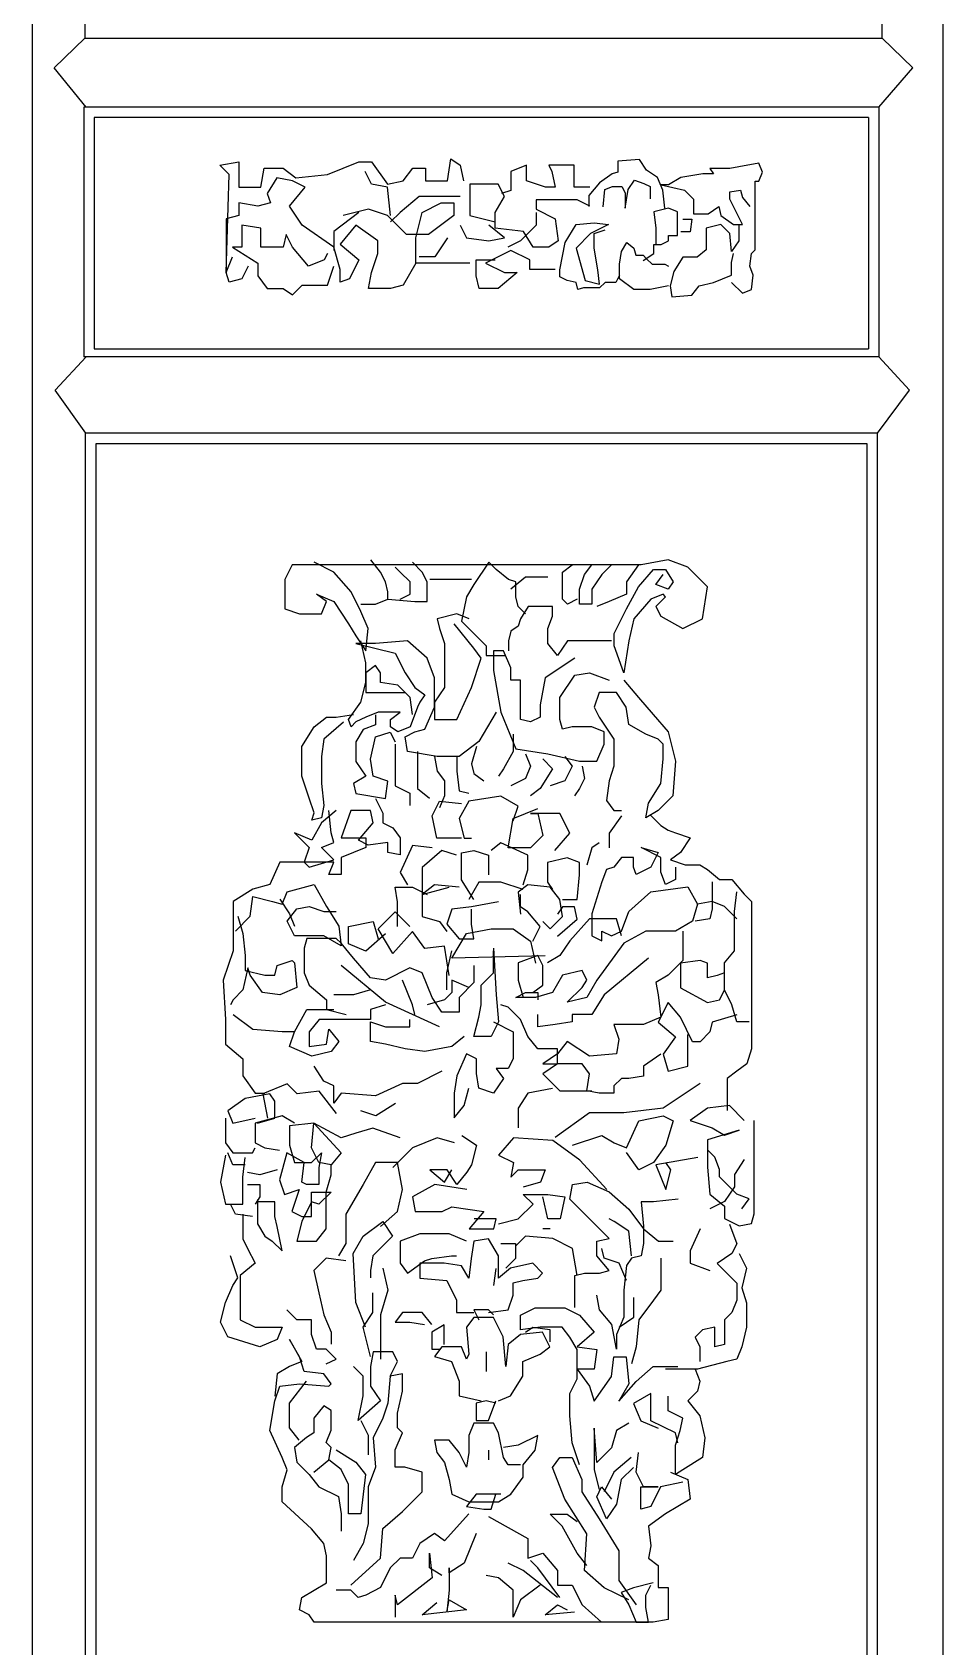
# Model space of a CAD drawing. Extents: x 1684 to 4686, y 4591 to 8092.
# Drawn here: x 2752 to 3185, y 4993 to 5761 of the extents above; entities that cross this region are included whole.
import ezdxf

# ---------------------------------------------------------------- set-up
doc = ezdxf.new("R2010")
doc.units = 0
doc.header["$MEASUREMENT"] = 0
doc.layers.add('3', color=3, linetype='CONTINUOUS')
doc.layers.add('7', color=7, linetype='CONTINUOUS')

msp = doc.modelspace()

# ---------------------------------------------------------------- linework, layer by layer
at = {"layer": '3'}
for p, q in [((2776.59, 6769.14), (2776.59, 5758.27)), ((3156.04, 5758.27), (3156.04, 6766.23)), ((2761.95, 5744.26), (2776.59, 5758.27)), ((2776.59, 5758.27), (3156.04, 5758.27)), ((3170.68, 5744.26), (3156.04, 5758.27)), ((2777.18, 5725.44), (2761.95, 5744.26)), ((3154.46, 5725.44), (3170.68, 5744.26)), ((3154.46, 5725.44), (2776.14, 5725.44)), ((2776.14, 5725.44), (2776.14, 5606.67)), ((3154.46, 5725.44), (3154.46, 5606.67)), ((2762.54, 5590.82), (2777.18, 5606.67)), ((3154.46, 5606.67), (2776.14, 5606.67)), ((3169.1, 5590.82), (3154.46, 5606.67)), ((2777.1, 5570.48), (2762.54, 5590.82)), ((3153.87, 5570.48), (3169.1, 5590.82)), ((2776.8, 5570.48), (2776.8, 4945.29)), ((3153.87, 5570.48), (2776.8, 5570.48)), ((3153.87, 4945.29), (3153.87, 5570.48))]:
    msp.add_line(p, q, dxfattribs=at)
for points in [[(2934.2, 5651.33), (2928.18, 5640.8), (2922.15, 5639.29), (2911.61, 5639.29), (2913.12, 5646.81), (2916.13, 5655.84), (2916.13, 5661.86), (2905.59, 5669.38), (2898.06, 5660.35), (2907.09, 5652.83), (2902.58, 5643.81), (2898.06, 5642.3), (2898.06, 5648.32), (2895.05, 5658.85), (2879.99, 5669.38), (2873.96, 5678.4), (2881.49, 5687.43), (2875.47, 5690.44), (2867.94, 5691.94), (2863.42, 5684.42), (2864.93, 5679.91), (2858.91, 5678.4), (2849.87, 5679.91), (2849.87, 5673.89), (2843.85, 5672.39), (2843.85, 5658.85), (2843.85, 5646.81), (2845.35, 5693.45), (2840.84, 5697.96), (2849.87, 5699.46), (2849.87, 5687.43), (2860.41, 5687.43), (2861.92, 5696.45), (2870.95, 5696.45), (2876.98, 5691.94), (2892.03, 5693.45), (2907.09, 5699.46), (2913.12, 5699.46), (2920.65, 5688.93), (2928.18, 5690.44), (2932.69, 5696.45), (2938.72, 5696.45), (2938.72, 5690.44), (2949.26, 5690.44), (2950.76, 5700.97), (2955.28, 5697.96), (2956.79, 5690.44)], [(3052.61, 5677.4), (3051.75, 5686), (3049.17, 5692.01), (3044, 5695.45), (3040.56, 5700.61), (3030.24, 5699.75), (3030.24, 5694.59), (3027.65, 5693.73), (3021.63, 5689.44), (3016.47, 5683.42), (3016.47, 5678.26)], [(3084.45, 5642.16), (3089.61, 5637), (3093.91, 5638.72), (3094.77, 5645.6), (3093.05, 5649.9), (3093.91, 5655.91), (3095.63, 5657.63), (3095.63, 5690.29), (3097.35, 5690.29), (3099.08, 5694.59), (3097.35, 5698.89), (3087.89, 5697.17), (3083.59, 5696.31), (3074.12, 5696.31), (3075.84, 5693.73), (3070.68, 5693.73), (3060.35, 5692.01), (3054.33, 5688.58), (3050.89, 5688.58), (3062.07, 5686), (3066.38, 5681.7), (3066.38, 5674.82), (3073.26, 5674.82), (3078.42, 5678.26), (3079.28, 5673.96), (3085.31, 5669.67), (3089.61, 5669.67), (3087.03, 5674.82), (3083.59, 5681.7), (3083.59, 5685.14), (3088.75, 5686), (3089.61, 5682.56), (3093.05, 5678.26)], [(2922.15, 5673.89), (2920.65, 5687.43), (2913.12, 5688.93), (2910.1, 5694.95)], [(3017.02, 5687.43), (3009.49, 5687.43), (3009.49, 5697.96), (2997.44, 5697.96), (2998.95, 5694.95), (3000.46, 5687.43), (2995.94, 5687.43), (2986.9, 5690.44), (2986.9, 5697.96), (2979.37, 5694.95), (2979.37, 5690.44), (2979.37, 5685.92), (2974.86, 5684.42)], [(3023.34, 5678.12), (3024.08, 5686.29), (3027.8, 5687.78), (3032.26, 5687.78), (3033.74, 5684.81), (3033.74, 5677.38), (3035.23, 5686.29), (3038.2, 5690.75), (3042.67, 5689.26), (3045.64, 5687.78), (3045.64, 5681.84)], [(2955.28, 5682.92), (2935.7, 5682.92), (2926.67, 5675.39), (2922.15, 5670.88)], [(3017.02, 5678.4), (3011, 5681.41), (2997.44, 5681.41), (2991.42, 5681.41), (2991.42, 5676.9), (3000.46, 5672.39), (3001.96, 5661.86), (2997.44, 5658.85), (2989.92, 5658.85), (2985.4, 5666.37), (2971.84, 5667.87), (2971.84, 5675.39), (2976.36, 5682.92), (2973.35, 5688.93), (2959.8, 5688.93), (2959.8, 5673.89), (2971.84, 5670.88)], [(2907.09, 5675.39), (2895.05, 5666.37), (2895.05, 5657.34)], [(2934.2, 5651.33), (2934.2, 5663.36), (2937.21, 5675.39), (2946.25, 5679.91), (2952.27, 5679.91), (2952.27, 5673.89), (2940.22, 5664.87), (2929.68, 5664.87), (2920.65, 5673.89), (2911.61, 5676.9), (2899.56, 5673.89)], [(2991.42, 5675.39), (2991.42, 5669.38), (2983.89, 5661.86), (2977.87, 5658.85)], [(3042.28, 5652.48), (3047.45, 5655.91), (3047.45, 5660.21), (3050.89, 5660.21), (3054.33, 5661.93), (3054.33, 5664.51), (3058.63, 5664.51), (3058.63, 5669.67), (3058.63, 5675.68), (3054.33, 5677.4), (3047.45, 5675.68), (3048.31, 5667.95), (3048.31, 5660.21)], [(2892.03, 5655.84), (2890.53, 5652.83), (2883, 5649.82), (2875.47, 5658.85), (2872.46, 5664.87), (2870.95, 5658.85), (2860.41, 5658.85), (2860.41, 5667.87), (2851.38, 5669.38), (2851.38, 5658.85), (2846.86, 5658.85), (2858.91, 5651.33), (2858.91, 5645.31), (2863.42, 5639.29), (2870.95, 5639.29), (2875.47, 5636.29), (2879.99, 5640.8), (2892.03, 5640.8), (2895.05, 5649.82)], [(2955.28, 5669.38), (2958.29, 5663.36), (2968.83, 5661.86), (2976.36, 5663.36), (2968.83, 5669.38)], [(3031.1, 5645.6), (3029.38, 5642.16), (3024.21, 5642.16), (3021.63, 5639.58), (3013.89, 5639.58), (3011.31, 5638.72), (3010.45, 5642.16), (3006.14, 5643.02), (3002.7, 5644.74), (3002.7, 5648.18), (3005.28, 5661.07), (3010.45, 5669.67), (3019.05, 5670.53), (3025.93, 5669.67), (3017.33, 5665.37), (3010.45, 5658.49), (3014.75, 5643.02), (3021.63, 5641.3), (3020.77, 5648.18), (3019.05, 5658.49), (3019.05, 5665.37), (3024.21, 5667.09)], [(3087.89, 5669.67), (3087.89, 5661.93), (3084.45, 5656.77), (3083.59, 5665.37), (3079.28, 5669.67), (3072.4, 5667.95), (3072.4, 5661.07), (3072.4, 5657.63), (3068.1, 5654.19), (3064.66, 5654.19), (3061.21, 5654.19), (3056.91, 5647.32), (3055.19, 5640.44), (3056.05, 5635.28), (3065.52, 5636.14), (3068.96, 5640.44), (3075.84, 5642.16), (3084.45, 5645.6), (3084.45, 5651.62), (3085.31, 5655.91)], [(3061.21, 5672.24), (3065.52, 5672.24), (3064.66, 5666.23), (3060.35, 5666.23)], [(2949.26, 5663.36), (2943.23, 5654.34), (2935.7, 5654.34)], [(3054.33, 5640.44), (3045.73, 5638.72), (3037.98, 5638.72), (3031.1, 5643.88), (3031.1, 5650.76), (3031.96, 5656.77), (3034.54, 5661.07), (3037.98, 5658.49), (3038.84, 5655.05), (3042.28, 5655.05), (3044, 5653.33), (3046.59, 5650.76), (3052.61, 5650.76), (3054.33, 5649.9)], [(2854.39, 5649.82), (2851.38, 5643.81), (2845.35, 5642.3), (2843.85, 5646.81), (2846.86, 5654.34)], [(3000.46, 5648.32), (2988.41, 5648.32), (2988.41, 5652.83), (2979.37, 5657.34), (2967.33, 5651.33), (2976.36, 5646.81), (2982.39, 5646.81), (2973.35, 5639.29), (2964.32, 5639.29), (2962.81, 5645.31), (2962.81, 5652.83), (2971.84, 5652.83)], [(2959.8, 5651.33), (2934.2, 5651.33)], [(3053.05, 5492.64), (3048.37, 5487.97), (3050.71, 5483.3), (3061.24, 5477.45), (3070.6, 5482.13), (3072.94, 5497.32), (3063.58, 5506.67), (3054.22, 5510.17), (3041.36, 5507.84), (2890.45, 5507.84), (2875.24, 5507.84), (2871.73, 5500.82), (2871.73, 5486.8), (2878.75, 5484.47), (2885.77, 5484.47), (2889.28, 5484.47), (2891.62, 5490.31), (2886.94, 5493.81), (2895.13, 5490.31), (2902.15, 5479.79), (2905.66, 5473.95), (2910.34, 5466.94), (2911.51, 5477.45), (2908, 5485.63), (2903.32, 5494.98), (2895.13, 5504.33), (2885.77, 5509)], [(2908, 5489.14), (2915.02, 5489.14), (2920.87, 5491.48), (2920.87, 5494.98), (2919.7, 5499.66), (2917.36, 5504.33), (2912.68, 5510.17)], [(2920.87, 5491.48), (2933.73, 5490.31), (2939.58, 5490.31), (2939.58, 5493.81), (2939.58, 5499.66), (2937.24, 5504.33), (2932.56, 5509)], [(2926.71, 5491.48), (2931.39, 5493.81), (2931.39, 5499.66), (2926.71, 5504.33), (2924.38, 5506.67)], [(2986.37, 5484.47), (2982.87, 5487.97), (2981.7, 5492.64), (2981.7, 5499.66), (2978.19, 5500.82), (2972.34, 5505.5), (2968.83, 5509), (2961.81, 5498.49), (2958.3, 5492.64), (2955.96, 5480.96), (2967.66, 5469.27), (2967.66, 5464.6), (2971.17, 5464.6), (2977.02, 5464.6)], [(3010.94, 5491.48), (3006.26, 5489.14), (3003.92, 5491.48), (3003.92, 5498.49), (3003.92, 5504.33), (3008.6, 5507.84)], [(3027.32, 5507.84), (3022.64, 5503.16), (3017.96, 5496.15), (3017.96, 5492.64), (3017.96, 5489.14), (3013.28, 5489.14), (3012.11, 5489.14), (3012.11, 5496.15), (3014.45, 5503.16), (3017.96, 5507.84)], [(3040.19, 5507.84), (3034.34, 5499.66), (3034.34, 5497.32), (3034.34, 5493.81), (3026.15, 5490.31), (3020.3, 5487.97)], [(2960.64, 5500.82), (2951.28, 5500.82), (2940.75, 5500.82)], [(2996.9, 5501.99), (2986.37, 5501.99), (2979.36, 5496.15)], [(3053.05, 5492.64), (3051.88, 5493.81), (3046.03, 5491.48), (3037.85, 5482.13), (3035.51, 5471.61), (3033.17, 5456.42), (3028.49, 5469.27), (3028.49, 5475.12), (3034.34, 5486.8), (3040.19, 5497.32), (3047.2, 5505.5), (3053.05, 5505.5), (3056.56, 5499.66), (3054.22, 5496.15), (3048.37, 5498.49), (3051.88, 5503.16)], [(2959.47, 5482.13), (2953.62, 5484.47), (2944.26, 5482.13), (2945.43, 5477.45), (2947.77, 5470.44), (2947.77, 5461.1), (2947.77, 5449.41), (2943.09, 5442.4), (2943.09, 5434.22), (2953.62, 5434.22), (2960.64, 5449.41), (2965.32, 5463.43), (2961.81, 5468.11), (2952.45, 5479.79)], [(3027.32, 5471.61), (3016.79, 5471.61), (3006.26, 5471.61), (3001.58, 5464.6), (2996.9, 5470.44), (2996.9, 5477.45), (2999.24, 5483.3), (2999.24, 5487.97), (2995.73, 5487.97), (2987.54, 5487.97), (2984.04, 5482.13), (2982.87, 5478.62), (2979.36, 5476.29), (2978.19, 5471.61), (2978.19, 5466.94)], [(2972.34, 5437.72), (2964.15, 5423.7), (2954.79, 5416.69), (2944.26, 5416.69), (2930.22, 5419.03), (2929.05, 5426.04), (2933.73, 5428.38), (2938.41, 5429.55), (2943.09, 5440.06), (2943.09, 5454.08), (2939.58, 5463.43), (2930.22, 5471.61), (2915.02, 5470.44), (2905.66, 5470.44), (2924.38, 5465.77), (2929.05, 5456.42), (2933.73, 5449.41), (2938.41, 5445.9), (2936.07, 5442.4), (2934.9, 5440.06), (2931.39, 5430.71), (2925.55, 5428.38), (2922.04, 5430.71), (2922.04, 5434.22), (2926.71, 5437.72), (2916.19, 5437.72), (2910.34, 5435.39), (2905.66, 5433.05), (2903.32, 5430.71), (2902.15, 5434.22), (2908, 5442.4), (2910.34, 5451.75), (2910.34, 5461.1), (2908, 5471.61)], [(3009.77, 5463.43), (2995.73, 5454.08), (2993.39, 5441.23), (2993.39, 5435.39), (2988.71, 5433.05), (2984.04, 5434.22), (2984.04, 5440.06), (2984.04, 5447.07), (2984.04, 5452.92), (2979.36, 5452.92), (2979.36, 5458.76), (2975.85, 5466.94), (2971.17, 5466.94), (2971.17, 5457.59), (2974.68, 5437.72), (2981.7, 5420.2), (2996.9, 5417.86), (3012.11, 5414.35), (3020.3, 5414.35), (3023.81, 5422.53), (3023.81, 5428.38), (3017.96, 5430.71), (3008.6, 5430.71), (3003.92, 5429.55), (3002.75, 5434.22), (3002.75, 5444.74), (3009.77, 5455.25), (3016.79, 5456.42), (3026.15, 5452.92)], [(2932.56, 5436.56), (2931.39, 5444.74), (2925.55, 5450.58), (2917.36, 5451.75), (2917.36, 5456.42), (2915.02, 5459.93), (2910.34, 5456.42), (2910.34, 5447.07), (2915.02, 5447.07), (2923.21, 5447.07), (2929.05, 5447.07)], [(3033.14, 5452.89), (3040.16, 5444.71), (3047.18, 5436.53), (3054.2, 5428.35), (3057.71, 5414.33), (3056.54, 5397.97), (3049.52, 5390.96), (3043.67, 5387.46), (3044.84, 5394.47), (3050.69, 5403.81), (3051.86, 5415.5), (3051.86, 5422.51), (3049.52, 5424.85), (3043.67, 5427.18), (3035.48, 5431.86), (3034.31, 5440.04), (3029.63, 5447.05), (3021.44, 5447.05), (3019.1, 5440.04), (3021.44, 5435.36), (3028.46, 5424.85), (3028.46, 5420.17), (3028.46, 5411.99), (3026.12, 5404.98), (3024.95, 5395.64), (3028.46, 5390.96), (3031.97, 5390.96)], [(2899.78, 5433.03), (2890.42, 5424.85), (2889.26, 5416.67), (2889.26, 5403.81), (2890.42, 5393.3), (2889.26, 5387.46), (2884.58, 5386.29), (2885.75, 5389.79), (2883.41, 5396.8), (2879.9, 5407.32), (2879.9, 5421.34), (2885.75, 5430.69), (2891.59, 5435.36), (2896.27, 5435.36), (2904.46, 5436.53)], [(2914.99, 5436.43), (2914.99, 5431.76), (2909.14, 5429.42), (2905.63, 5423.58), (2905.63, 5414.23), (2910.31, 5407.22), (2904.46, 5403.71), (2905.63, 5399.04), (2919.67, 5396.7), (2920.84, 5404.88), (2913.82, 5407.22), (2912.65, 5415.4), (2914.99, 5425.91), (2922.01, 5428.25), (2924.35, 5423.58)], [(2924.35, 5422.51), (2924.35, 5410.83), (2924.35, 5402.65), (2931.37, 5399.14), (2931.37, 5393.3)], [(2980.5, 5427.18), (2980.5, 5419.01), (2975.82, 5410.83), (2973.48, 5407.32)], [(2934.88, 5419.01), (2934.88, 5411.99), (2934.88, 5401.48), (2940.73, 5396.8)], [(2943.07, 5416.67), (2944.24, 5409.66), (2947.75, 5404.98), (2947.75, 5397.97), (2945.41, 5392.13)], [(2953.59, 5416.67), (2953.59, 5409.66), (2954.76, 5400.31), (2959.44, 5399.14)], [(2962.95, 5421.34), (2960.61, 5413.16), (2961.78, 5408.49), (2966.46, 5404.98)], [(2986.35, 5417.84), (2988.69, 5411.99), (2986.35, 5406.15), (2979.33, 5402.65)], [(2994.54, 5415.5), (2999.22, 5410.83), (2993.37, 5401.48), (2988.69, 5397.97)], [(3005.07, 5416.67), (3008.57, 5411.99), (3005.07, 5404.98), (2998.05, 5402.65)], [(3013.25, 5411.99), (3014.42, 5406.15), (3012.08, 5401.48), (3009.74, 5397.97)], [(2914.99, 5396.7), (2918.5, 5389.69), (2918.5, 5385.02), (2923.18, 5382.68), (2926.69, 5378.01), (2926.69, 5369.83), (2920.84, 5370.99), (2920.84, 5375.67), (2911.48, 5374.5), (2906.8, 5376.84), (2913.82, 5385.02), (2912.65, 5390.86), (2903.29, 5390.86), (2898.61, 5378.01), (2910.31, 5378.01), (2910.31, 5373.33), (2898.61, 5368.66), (2898.61, 5360.48), (2892.76, 5360.48), (2895.1, 5366.32), (2885.75, 5366.32), (2869.37, 5366.32), (2864.69, 5355.8), (2856.5, 5353.47), (2847.14, 5347.62), (2847.14, 5338.28), (2847.14, 5324.25), (2842.46, 5310.23), (2843.63, 5291.54), (2843.63, 5279.85), (2851.82, 5272.84), (2851.82, 5264.66), (2857.67, 5256.48), (2862.35, 5256.48)], [(2955.92, 5377.84), (2944.22, 5377.84), (2941.88, 5388.35), (2945.39, 5395.36), (2955.92, 5394.19)], [(2980.49, 5386.02), (2982.82, 5393.03), (2974.64, 5397.7), (2959.43, 5395.36), (2954.75, 5387.18), (2957.09, 5377.84), (2960.6, 5377.84)], [(3000.37, 5371.99), (3007.39, 5380.17), (3002.71, 5389.52), (2988.67, 5389.52), (2992.18, 5389.52), (2994.52, 5379), (2988.67, 5373.16), (2978.15, 5373.16), (2980.49, 5387.18), (2992.18, 5391.86)], [(2896.27, 5390.86), (2889.26, 5385.02), (2884.58, 5376.84), (2876.39, 5380.34), (2883.41, 5373.33), (2881.07, 5366.32), (2883.41, 5363.98), (2895.1, 5367.49), (2889.26, 5373.33), (2895.1, 5375.67), (2893.93, 5380.34), (2892.76, 5390.86)], [(3031.96, 5388.35), (3026.11, 5380.17), (3026.11, 5373.16)], [(3046.01, 5388.52), (3050.69, 5383.85), (3054.2, 5381.51), (3057.71, 5380.34), (3064.73, 5378.01), (3060.05, 5370.99), (3055.37, 5367.49), (3062.39, 5365.15), (3069.4, 5365.15), (3072.91, 5362.81), (3078.76, 5358.14), (3084.61, 5358.14), (3090.46, 5351.13), (3093.97, 5347.62), (3093.97, 5277.51), (3091.63, 5270.5), (3086.95, 5267), (3082.27, 5263.49), (3082.27, 5251.81), (3082.27, 5248.3)], [(2941.88, 5373.16), (2932.52, 5374.33), (2926.67, 5361.48), (2930.18, 5355.63)], [(2953.58, 5369.66), (2946.56, 5371.99), (2937.2, 5363.81), (2937.2, 5350.96), (2950.07, 5354.47)], [(2961.77, 5348.62), (2955.92, 5357.97), (2955.92, 5370.82), (2961.77, 5371.99), (2968.79, 5369.66), (2968.79, 5360.31)], [(2985.16, 5355.63), (2987.5, 5362.65), (2987.5, 5369.66), (2974.64, 5375.5), (2969.96, 5371.99)], [(3057.71, 5363.98), (3057.71, 5358.14), (3053.03, 5355.8), (3050.69, 5361.65), (3050.69, 5368.66), (3041.33, 5373.33), (3049.52, 5370.99), (3046.01, 5363.98), (3038.99, 5360.48), (3037.82, 5363.98), (3037.82, 5368.66), (3031.97, 5368.66), (3028.46, 5363.98), (3024.95, 5362.81), (3022.61, 5356.97), (3017.93, 5341.78), (3017.93, 5331.26), (3022.61, 5328.93), (3022.61, 5333.6), (3027.29, 5331.26), (3031.97, 5333.6), (3035.48, 5342.95), (3046.01, 5352.3), (3063.56, 5354.63), (3068.23, 5346.46), (3065.9, 5338.28), (3057.71, 5333.6), (3043.67, 5333.6), (3033.14, 5327.76), (3020.27, 5310.23), (3015.59, 5302.05), (3006.24, 5299.71), (3013.25, 5306.73), (3015.59, 5310.23), (3013.25, 5314.91), (3003.9, 5312.57), (2999.22, 5304.39), (2991.03, 5302.05), (2981.67, 5302.05), (2986.35, 5304.39), (2992.2, 5304.39), (2992.2, 5300.88)], [(3003.88, 5348.62), (3010.9, 5348.62), (3012.07, 5360.31), (3012.07, 5366.15), (3006.22, 5368.49), (2996.86, 5366.15), (2996.86, 5356.8), (2999.2, 5353.3)], [(3021.43, 5375.5), (3017.92, 5373.16), (3015.58, 5364.98)], [(2848.31, 5333.6), (2855.33, 5340.61), (2856.5, 5349.96), (2865.86, 5347.62), (2870.54, 5346.46), (2872.88, 5352.3), (2885.75, 5355.8), (2891.59, 5345.29), (2897.44, 5335.94), (2898.61, 5326.59), (2890.42, 5331.26), (2876.39, 5331.26), (2872.88, 5338.28), (2877.56, 5344.12), (2883.41, 5345.29), (2890.42, 5342.95), (2896.27, 5342.95)], [(2925.5, 5335.77), (2925.5, 5347.45), (2924.33, 5354.47), (2932.52, 5354.47), (2939.54, 5350.96)], [(2954.75, 5354.47), (2943.05, 5355.63), (2937.2, 5350.96), (2937.2, 5340.44), (2945.39, 5338.11), (2948.9, 5333.43)], [(2985.16, 5353.3), (2974.64, 5356.8), (2964.11, 5356.8), (2959.43, 5348.62)], [(2994.52, 5338.11), (2998.03, 5334.6), (3003.88, 5340.44), (3002.71, 5348.62), (2998.03, 5354.47), (2987.5, 5355.63), (2982.82, 5352.13), (2983.99, 5341.61)], [(3075.25, 5356.97), (3075.25, 5344.12), (3074.08, 5339.44), (3067.07, 5338.28)], [(2869.37, 5348.79), (2874.05, 5341.78), (2876.39, 5335.94)], [(2973.47, 5347.45), (2960.6, 5345.12), (2951.24, 5343.95), (2948.9, 5336.94), (2954.75, 5329.93), (2961.77, 5329.93), (2960.6, 5336.94), (2960.6, 5343.95)], [(2989.84, 5328.76), (2993.35, 5335.77), (2987.5, 5342.78), (2983.99, 5345.12), (2983.99, 5350.96)], [(3001.54, 5331.1), (3010.9, 5339.27), (3009.73, 5345.12), (3003.88, 5345.12), (3001.54, 5341.61)], [(3086.95, 5339.44), (3081.1, 5345.29), (3075.25, 5347.62), (3068.23, 5346.46)], [(3092.8, 5290.37), (3086.95, 5290.37), (3084.61, 5298.55), (3081.1, 5305.56), (3081.1, 5318.41), (3085.78, 5324.25), (3085.78, 5337.11), (3085.78, 5342.95), (3086.95, 5352.3)], [(2849.48, 5340.61), (2851.82, 5332.43), (2852.99, 5321.92), (2852.99, 5314.91), (2862.35, 5312.57), (2867.03, 5312.57), (2868.2, 5317.24), (2875.22, 5319.58), (2876.39, 5318.41), (2877.56, 5306.73), (2869.37, 5303.22), (2861.18, 5304.39), (2855.33, 5312.57), (2854.16, 5316.07), (2851.82, 5305.56), (2847.14, 5300.88), (2845.97, 5298.55)], [(2919.66, 5332.26), (2910.3, 5324.08), (2902.11, 5327.59), (2902.11, 5335.77), (2913.81, 5338.11), (2916.15, 5329.93)], [(2950.07, 5312.4), (2947.73, 5326.42), (2938.37, 5325.25), (2932.52, 5333.43), (2923.16, 5322.92), (2916.15, 5334.6), (2924.33, 5342.78), (2931.35, 5335.77)], [(3031.97, 5331.26), (3029.63, 5339.44), (3016.76, 5339.44), (3007.41, 5328.93), (3002.73, 5321.92), (2996.88, 5318.41)], [(2961.78, 5317.24), (2961.78, 5309.06), (2954.76, 5302.05), (2954.76, 5295.04), (2946.58, 5295.04), (2941.9, 5302.05), (2937.22, 5313.74), (2931.37, 5316.07), (2919.67, 5310.23), (2912.65, 5311.4), (2904.46, 5320.75), (2898.61, 5327.76), (2896.27, 5330.1), (2882.24, 5330.1), (2881.07, 5325.42), (2881.07, 5313.74), (2883.41, 5307.89), (2891.59, 5300.88), (2891.59, 5296.21), (2900.95, 5293.87)], [(2995.71, 5321.84), (2951.26, 5320.68), (2958.28, 5332.36), (2969.97, 5334.7), (2980.5, 5334.7), (2988.69, 5328.85), (2991.03, 5318.34)], [(3061.22, 5333.6), (3061.22, 5319.58), (3054.2, 5312.57), (3048.35, 5309.06), (3049.52, 5303.22), (3050.69, 5292.7), (3042.5, 5289.2), (3033.14, 5289.2), (3028.46, 5289.2), (3030.8, 5282.19), (3029.63, 5275.18), (3016.76, 5274.01), (3006.24, 5281.02), (3001.56, 5275.18), (2994.54, 5270.5), (3001.56, 5270.5), (3001.56, 5277.51), (2992.2, 5277.51), (2987.52, 5283.36), (2984.01, 5291.54), (2978.16, 5297.38), (2974.65, 5298.55)], [(2948.92, 5305.56), (2948.92, 5313.74), (2951.25, 5324.25)], [(2971.14, 5325.42), (2972.31, 5303.22), (2973.48, 5290.37), (2969.97, 5283.36), (2961.78, 5283.36), (2964.12, 5292.7), (2965.29, 5298.55), (2965.29, 5307.89), (2971.14, 5313.74), (2971.14, 5324.25)], [(2989.86, 5304.39), (2994.54, 5307.89), (2994.54, 5317.24), (2992.2, 5321.92), (2982.84, 5318.41), (2982.84, 5310.23), (2985.18, 5302.05)], [(2945.41, 5288.03), (2919.67, 5299.71), (2898.61, 5317.24)], [(3044.84, 5320.75), (3023.78, 5303.22), (3017.93, 5293.87), (3008.57, 5293.87), (3008.57, 5290.37), (3000.39, 5289.2), (2992.2, 5288.03), (2992.2, 5293.87)], [(3081.1, 5313.66), (3077.59, 5312.5), (3072.92, 5311.33), (3072.92, 5318.34), (3069.41, 5319.51), (3060.05, 5318.34), (3060.05, 5306.65), (3072.92, 5299.64), (3078.76, 5300.81), (3081.1, 5305.48)], [(2933.71, 5293.87), (2932.54, 5298.55), (2927.86, 5310.23)], [(2959.44, 5306.73), (2951.25, 5310.23), (2951.25, 5304.39), (2947.75, 5300.88), (2939.56, 5298.55)], [(2912.65, 5305.56), (2904.46, 5303.22), (2895.1, 5303.22)], [(3086.95, 5293.8), (3075.26, 5290.29), (3074.09, 5285.62), (3069.41, 5280.95), (3065.9, 5280.95), (3060.05, 5292.63), (3054.2, 5299.64), (3049.52, 5290.29), (3057.71, 5283.28), (3051.86, 5275.1), (3054.2, 5266.92), (3063.56, 5269.26), (3063.56, 5277.44), (3063.56, 5284.45)], [(2876.39, 5285.62), (2870.54, 5285.62), (2856.5, 5286.79), (2847.14, 5293.8)], [(2919.67, 5298.55), (2912.65, 5296.21), (2912.65, 5291.54), (2903.29, 5291.54), (2888.09, 5291.54), (2883.41, 5285.69), (2883.41, 5278.68), (2891.59, 5279.85), (2892.76, 5286.86), (2897.44, 5281.02), (2893.93, 5276.34), (2884.58, 5274.01), (2874.05, 5278.68), (2876.39, 5285.69), (2882.24, 5296.21), (2890.42, 5296.21), (2895.1, 5296.21)], [(2957.1, 5283.36), (2951.25, 5278.68), (2938.39, 5276.34), (2929.03, 5277.51), (2919.67, 5279.85), (2912.65, 5281.02), (2912.65, 5290.37), (2919.67, 5288.03), (2931.37, 5288.03), (2931.37, 5291.54)], [(2971.14, 5290.37), (2980.5, 5285.69), (2980.5, 5279.85), (2980.5, 5272.84), (2978.16, 5268.17), (2972.31, 5268.17), (2975.82, 5263.49), (2973.48, 5259.99), (2971.14, 5256.48), (2964.12, 5258.82), (2962.95, 5265.83), (2962.95, 5272.84), (2958.27, 5275.18), (2953.59, 5264.66), (2952.42, 5256.48), (2952.42, 5249.47), (2952.42, 5244.79), (2957.1, 5250.64), (2959.44, 5258.82)], [(2946.58, 5266.92), (2934.88, 5261.08), (2927.86, 5261.08), (2914.99, 5255.24), (2898.62, 5256.41), (2895.11, 5251.73), (2895.11, 5259.91), (2890.43, 5262.25), (2885.75, 5269.26)], [(3050.69, 5275.1), (3042.5, 5269.26), (3042.5, 5264.59), (3035.48, 5263.42), (3031.97, 5263.42), (3028.46, 5259.91), (3028.46, 5256.41), (3021.44, 5256.41), (3015.6, 5257.58), (3016.77, 5265.75), (3013.26, 5270.43), (3001.56, 5270.43), (2994.54, 5265.75), (3002.73, 5257.58), (3017.93, 5257.58)], [(2896.35, 5246.89), (2888.16, 5257.41), (2877.63, 5256.24), (2872.95, 5260.91), (2861.25, 5256.24), (2863.59, 5244.55)], [(3069.41, 5261.08), (3051.86, 5249.4), (3033.14, 5247.06), (3016.77, 5247.06), (3000.39, 5235.37)], [(2858.77, 5242.19), (2866.96, 5244.52), (2866.96, 5252.7), (2864.62, 5256.21), (2852.92, 5253.87), (2844.73, 5248.03), (2847.07, 5242.19), (2857.6, 5244.52)], [(2999.22, 5258.74), (2987.52, 5256.41), (2982.84, 5249.4), (2982.84, 5240.05)], [(2876.32, 5242.19), (2870.47, 5245.69), (2857.6, 5242.19), (2857.6, 5232.84), (2862.28, 5230.5), (2869.3, 5229.33)], [(2924.42, 5251.56), (2915.06, 5245.72), (2908.05, 5248.06)], [(3008.65, 5231.7), (3022.69, 5236.37), (3028.54, 5232.87), (3034.38, 5230.53), (3040.23, 5243.38), (3051.93, 5245.72), (3056.61, 5243.38), (3053.1, 5231.7), (3047.25, 5223.52), (3040.23, 5220.01), (3034.38, 5228.19)], [(3090.46, 5243.55), (3083.44, 5250.56), (3072.92, 5249.4), (3064.73, 5243.55), (3075.26, 5240.05), (3081.1, 5236.54), (3088.12, 5238.88), (3072.92, 5234.21), (3072.92, 5221.35), (3074.09, 5208.5), (3081.1, 5202.66), (3081.1, 5196.81), (3088.12, 5193.31), (3093.97, 5194.48), (3095.14, 5199.15), (3095.14, 5243.55)], [(2843.56, 5244.52), (2843.56, 5232.84), (2847.07, 5228.16), (2856.43, 5228.16), (2857.6, 5230.5)], [(2926.62, 5235.17), (2913.75, 5239.85), (2905.56, 5237.51), (2898.54, 5235.17), (2885.68, 5242.19), (2898.54, 5228.16), (2893.86, 5222.32), (2888.02, 5223.49), (2884.51, 5230.5), (2885.68, 5242.19), (2873.98, 5241.02), (2873.98, 5231.67), (2876.32, 5223.49), (2884.51, 5223.49), (2889.19, 5228.16), (2888.02, 5221.15), (2888.02, 5212.97), (2882.17, 5212.97), (2879.83, 5214.14), (2881, 5223.49), (2872.81, 5228.16), (2869.3, 5215.31), (2871.64, 5208.3), (2878.66, 5210.64), (2875.15, 5200.12), (2879.83, 5197.78), (2884.51, 5197.78), (2884.51, 5204.79), (2884.51, 5209.47), (2886.85, 5209.47), (2893.86, 5209.47), (2888.02, 5203.63), (2884.51, 5204.79), (2879.83, 5195.45), (2877.49, 5186.1), (2886.85, 5186.1), (2891.52, 5191.94), (2891.52, 5200.12), (2891.52, 5204.79), (2891.52, 5209.47), (2893.86, 5217.65), (2893.86, 5222.32)], [(2952.5, 5232.87), (2944.31, 5235.2), (2932.61, 5230.53), (2923.25, 5221.18)], [(2956.01, 5236.37), (2963.03, 5231.7), (2960.69, 5222.35), (2958.35, 5218.85), (2953.67, 5213), (2948.99, 5220.01), (2940.8, 5220.01), (2947.82, 5214.17), (2951.33, 5220.01)], [(3025.03, 5210.67), (3012.16, 5224.69), (2999.29, 5234.04), (2980.57, 5235.2), (2973.55, 5227.02), (2980.57, 5223.52), (2979.4, 5216.51), (2982.91, 5220.01), (2995.78, 5220.01), (2993.44, 5214.17), (2985.25, 5211.83)], [(2843.56, 5227), (2841.22, 5214.14), (2843.56, 5203.63), (2851.75, 5203.63), (2851.75, 5209.47), (2851.75, 5216.48), (2852.92, 5225.83)], [(2852.92, 5222.32), (2847.07, 5222.32), (2844.73, 5228.16)], [(2917.26, 5193.11), (2925.45, 5200.12), (2927.79, 5210.64), (2925.45, 5223.49), (2914.92, 5223.49), (2909.07, 5212.97), (2900.88, 5198.95), (2900.88, 5184.93), (2897.37, 5179.09)], [(3068.31, 5225.86), (3048.42, 5222.35), (3053.1, 5210.67), (3055.44, 5220.01), (3053.1, 5223.52)], [(3089.29, 5201.49), (3092.8, 5206.16), (3086.95, 5208.5), (3078.76, 5216.68), (3078.76, 5220.18), (3076.43, 5226.03), (3072.92, 5229.53)], [(3090.46, 5224.86), (3085.78, 5217.85), (3085.78, 5212), (3081.1, 5204.99), (3074.09, 5201.49)], [(2868.13, 5219.98), (2859.94, 5217.65), (2854.09, 5218.82)], [(2854.09, 5212.97), (2859.94, 5212.97), (2859.94, 5207.13), (2857.6, 5203.63)], [(2958.35, 5210.67), (2943.14, 5213), (2932.61, 5207.16), (2933.78, 5200.15), (2946.65, 5200.15), (2951.33, 5202.49), (2966.54, 5200.15), (2959.52, 5191.97), (2971.21, 5191.97), (2972.38, 5196.64), (2961.86, 5196.64)], [(2973.55, 5194.31), (2982.91, 5196.64), (2989.93, 5203.65), (2985.25, 5208.33), (2996.95, 5208.33), (3005.14, 5207.16), (3002.8, 5196.64), (2996.95, 5196.64), (2994.61, 5207.16)], [(3009.82, 5154.58), (3009.82, 5169.77), (3014.5, 5170.94), (3021.52, 5170.94), (3026.2, 5172.1), (3020.35, 5179.12), (3020.35, 5186.13), (3026.2, 5187.3), (3016.84, 5196.64), (3007.48, 5205.99), (3008.65, 5213), (3015.67, 5214.17), (3026.2, 5209.5), (3035.55, 5201.32), (3042.57, 5191.97), (3049.59, 5186.13), (3056.61, 5186.13)], [(2851.75, 5198.95), (2851.75, 5187.27), (2854.09, 5182.59), (2857.6, 5175.58), (2850.58, 5169.74), (2850.58, 5163.9), (2850.58, 5154.55), (2850.58, 5148.71), (2857.6, 5145.2), (2862.28, 5145.2), (2870.47, 5145.2), (2868.13, 5139.36), (2859.94, 5135.85), (2844.73, 5140.53), (2841.22, 5147.54), (2843.56, 5156.88), (2847.07, 5165.06), (2849.41, 5168.57), (2845.9, 5179.09)], [(2856.43, 5197.78), (2848.24, 5198.95), (2845.9, 5203.63)], [(2858.77, 5205.96), (2858.77, 5194.28), (2862.28, 5188.43), (2865.79, 5186.1), (2870.47, 5181.42), (2868.13, 5193.11), (2866.96, 5197.78), (2866.96, 5204.79), (2858.77, 5204.79)], [(3058.95, 5205.99), (3047.25, 5204.82), (3041.4, 5204.82), (3042.57, 5193.14), (3042.57, 5184.96), (3041.4, 5179.12), (3036.72, 5177.95), (3034.38, 5174.44), (3033.21, 5162.76)], [(2910.24, 5145.2), (2905.56, 5156.88), (2904.39, 5180.25), (2909.07, 5188.43), (2918.43, 5195.45), (2923.11, 5188.43), (2913.75, 5179.09), (2912.58, 5172.08), (2912.58, 5168.57)], [(2998.12, 5191.97), (2994.61, 5191.97)], [(3036.72, 5179.12), (3035.55, 5190.8), (3028.54, 5195.47), (3026.2, 5196.64)], [(3069.48, 5191.97), (3064.8, 5181.45), (3064.8, 5175.61), (3074.16, 5172.1)], [(3083.42, 5194.21), (3086.93, 5184.86), (3084.59, 5180.19), (3077.58, 5175.51), (3086.93, 5166.17), (3086.93, 5157.99), (3084.59, 5152.14), (3081.08, 5148.64), (3081.08, 5140.46), (3081.08, 5136.95), (3076.41, 5135.78), (3076.41, 5145.13), (3070.56, 5143.96), (3067.05, 5140.46), (3069.39, 5135.78), (3069.39, 5131.11), (3069.39, 5128.77)], [(2958.22, 5186.07), (2950.03, 5189.58), (2935.99, 5189.58), (2926.64, 5186.07), (2926.64, 5175.55), (2930.14, 5170.88), (2938.33, 5176.72), (2941.84, 5177.89), (2951.2, 5179.06), (2953.54, 5179.06)], [(2968.75, 5152.18), (2978.11, 5153.35), (2980.45, 5160.36), (2980.45, 5166.21), (2985.13, 5167.38), (2992.14, 5168.54), (2994.48, 5170.88), (2989.8, 5175.55), (2979.28, 5173.22), (2973.43, 5168.54), (2973.43, 5179.06), (2968.75, 5187.24), (2961.73, 5186.07), (2960.56, 5177.89), (2959.39, 5168.54), (2955.88, 5174.39), (2947.69, 5175.55), (2935.99, 5175.55), (2935.99, 5168.54), (2948.86, 5167.38), (2953.54, 5158.03), (2953.54, 5152.18), (2961.73, 5152.18)], [(2974.6, 5184.9), (2981.62, 5184.9), (2981.62, 5177.89), (2976.94, 5173.22)], [(3010.99, 5169.77), (3008.65, 5182.62), (2999.29, 5187.3), (2986.42, 5188.46), (2981.74, 5183.79)], [(2900.88, 5176.75), (2891.52, 5177.92), (2885.68, 5172.08), (2888.02, 5161.56), (2890.35, 5151.04), (2893.86, 5142.86), (2893.86, 5137.02)], [(3034.38, 5167.43), (3030.87, 5175.61), (3023.86, 5177.95), (3022.69, 5182.62)], [(3050.76, 5177.95), (3050.76, 5162.76), (3047.25, 5158.08), (3040.23, 5148.73), (3039.06, 5135.88), (3036.72, 5127.7)], [(3088.1, 5180.19), (3091.61, 5173.18), (3089.27, 5163.83), (3091.61, 5156.82), (3091.61, 5145.13), (3089.27, 5135.78), (3086.93, 5129.94), (3082.25, 5128.77), (3068.22, 5125.27), (3053.01, 5125.27)], [(2918.43, 5173.24), (2920.77, 5162.73), (2917.26, 5151.04), (2917.26, 5139.36), (2917.26, 5130.01)], [(2972.29, 5173.14), (2971.12, 5164.96)], [(2912.58, 5131.18), (2909.07, 5145.2), (2913.75, 5152.21), (2913.75, 5161.56)], [(3033.21, 5162.76), (3033.21, 5149.9), (3029.7, 5141.72), (3029.7, 5134.71), (3027.37, 5146.4), (3021.52, 5153.41), (3020.35, 5160.42)], [(2891.52, 5127.67), (2896.2, 5130.01), (2891.52, 5134.68), (2886.85, 5134.68), (2884.51, 5141.69), (2884.51, 5148.71), (2877.49, 5148.71), (2872.81, 5153.38)], [(2971.09, 5151.02), (2968.75, 5153.35), (2961.73, 5153.35), (2964.07, 5148.68)], [(3012.06, 5079.66), (3008.55, 5090.18), (3007.38, 5103.03), (3007.38, 5113.55), (3010.89, 5120.56), (3010.89, 5134.58), (3007.38, 5140.43), (3003.87, 5145.1), (2993.34, 5145.1), (2983.98, 5143.93), (2983.98, 5150.94), (2991, 5154.45), (3005.04, 5154.45), (3012.06, 5150.94), (3019.08, 5142.76), (3010.89, 5135.75), (3020.25, 5134.58), (3019.08, 5125.24), (3010.89, 5125.24), (3016.74, 5117.06), (3019.08, 5110.04), (3027.27, 5121.73), (3028.44, 5131.08), (3034.29, 5131.08), (3035.46, 5118.22), (3030.78, 5110.04), (3038.97, 5119.39), (3047.15, 5126.4), (3058.85, 5126.4)], [(3030.87, 5145.23), (3037.89, 5149.9), (3037.89, 5159.25)], [(2941.83, 5146.37), (2937.15, 5152.21), (2927.79, 5152.21), (2924.28, 5147.54), (2931.3, 5147.54), (2938.32, 5146.37)], [(2947.69, 5136.99), (2947.69, 5146.34), (2941.84, 5142.84), (2941.84, 5134.66), (2945.35, 5134.66)], [(2973.43, 5110.12), (2979.28, 5112.45), (2985.13, 5121.8), (2985.13, 5128.81), (2993.31, 5132.32), (2997.99, 5135.83), (2994.48, 5142.84), (2983.96, 5141.67), (2978.11, 5136.99), (2976.94, 5126.48), (2975.77, 5140.5), (2971.09, 5149.85), (2961.73, 5149.85), (2958.22, 5145.17), (2959.39, 5132.32), (2958.22, 5129.98), (2955.88, 5135.83), (2946.52, 5135.83), (2943.01, 5131.15), (2951.2, 5128.81), (2954.71, 5119.47), (2954.71, 5112.45), (2965.24, 5110.12)], [(2986.29, 5142.84), (2989.8, 5145.17), (2997.99, 5144), (2997.99, 5138.16)], [(3055.35, 5076.19), (3063.54, 5072.68), (3064.71, 5063.34), (3053.01, 5056.33), (3044.82, 5050.48), (3045.99, 5041.13), (3044.82, 5035.29), (3049.5, 5031.79), (3049.5, 5029.45), (3049.5, 5021.27), (3054.18, 5021.27), (3054.18, 5013.09), (3054.18, 5006.08), (3047.16, 5004.91), (2885.73, 5004.91), (2883.39, 5008.42), (2878.71, 5010.75), (2879.88, 5016.6), (2885.73, 5020.1), (2891.58, 5023.61), (2891.58, 5032.96), (2891.58, 5036.46), (2890.41, 5042.3), (2884.56, 5049.31), (2870.52, 5062.17), (2870.52, 5069.18), (2872.86, 5077.36), (2870.52, 5083.2), (2864.67, 5096.05), (2867.01, 5110.08), (2869.35, 5117.09), (2878.71, 5118.26), (2892.75, 5117.09), (2893.92, 5118.26), (2890.41, 5122.93), (2881.05, 5124.1), (2878.71, 5131.11), (2874.03, 5139.29), (2879.88, 5128.77), (2874.03, 5126.44), (2868.18, 5122.93), (2867.01, 5112.41)], [(2921.96, 5121.8), (2925.47, 5128.81), (2923.13, 5133.49), (2913.77, 5133.49), (2912.6, 5126.48), (2912.6, 5117.13), (2917.28, 5110.12), (2906.75, 5100.77), (2909.09, 5112.45), (2909.09, 5121.8), (2904.41, 5126.48)], [(2967.61, 5133.42), (2967.61, 5124.07)], [(2903.24, 5022.48), (2917.28, 5035.33), (2918.45, 5049.36), (2927.8, 5057.53), (2937.16, 5066.88), (2937.16, 5076.23), (2928.97, 5078.57), (2924.3, 5078.57), (2924.3, 5086.75), (2927.8, 5094.93), (2925.47, 5097.26), (2925.47, 5104.28), (2927.8, 5114.79), (2927.8, 5122.97), (2921.96, 5121.8), (2920.79, 5108.95), (2918.45, 5101.94), (2913.77, 5092.59), (2914.94, 5078.57), (2911.43, 5069.22), (2911.43, 5051.69), (2909.09, 5042.34), (2904.41, 5034.16)], [(3067.05, 5125.27), (3069.39, 5119.43), (3068.22, 5114.75), (3063.54, 5110.08), (3069.39, 5103.07), (3071.73, 5092.55), (3070.56, 5083.2), (3061.2, 5077.36), (3057.69, 5075.02), (3057.69, 5082.03), (3057.69, 5089.04), (3060.03, 5096.05), (3061.2, 5101.9), (3054.18, 5105.4), (3054.18, 5112.41)], [(2878.66, 5091.45), (2873.98, 5097.29), (2873.98, 5108.98), (2882.17, 5119.49)], [(2885.68, 5076.26), (2892.69, 5082.1), (2893.86, 5087.94), (2891.52, 5090.28), (2893.86, 5096.12), (2893.86, 5105.47), (2890.35, 5107.81), (2885.68, 5101.96), (2885.68, 5094.95), (2882.17, 5092.62), (2876.32, 5087.94), (2877.49, 5080.93), (2883.34, 5075.09), (2888.02, 5069.25), (2897.37, 5064.57), (2898.54, 5056.39), (2898.54, 5048.21)], [(2972.26, 5108.95), (2967.58, 5110.12), (2962.9, 5108.95), (2962.9, 5100.77), (2968.75, 5100.77), (2972.26, 5110.12)], [(3058.85, 5090.18), (3057.68, 5094.85), (3045.98, 5100.7), (3045.98, 5113.55), (3037.8, 5108.88), (3041.3, 5100.7), (3049.49, 5097.19)], [(2907.92, 5100.77), (2911.43, 5093.76), (2911.43, 5084.41)], [(2983.99, 5079.7), (2978.14, 5079.7), (2975.8, 5083.2), (2973.46, 5094.89), (2971.12, 5099.56), (2961.76, 5099.56), (2959.43, 5093.72), (2959.43, 5085.54), (2958.26, 5078.53), (2954.75, 5085.54), (2950.07, 5091.38), (2943.05, 5091.38), (2944.22, 5085.54), (2947.73, 5080.86), (2950.07, 5072.68), (2951.24, 5065.67), (2959.43, 5062.17), (2973.46, 5062.17), (2979.31, 5065.67), (2985.16, 5073.85), (2985.16, 5079.7), (2991.01, 5086.71), (2992.18, 5093.72), (2982.82, 5089.04), (2975.8, 5087.88)], [(3035.46, 5099.53), (3029.61, 5096.02), (3027.27, 5087.84), (3020.25, 5080.83), (3019.08, 5097.19), (3019.08, 5077.33), (3021.42, 5067.98)], [(2896.2, 5086.77), (2905.56, 5080.93), (2910.24, 5075.09), (2907.9, 5056.39), (2902.05, 5056.39), (2902.05, 5070.41), (2898.54, 5077.43), (2892.69, 5082.1)], [(2968.78, 5086.67), (2968.78, 5082)], [(3061.19, 5071.48), (3050.66, 5069.15), (3045.98, 5059.8), (3041.3, 5058.63), (3041.3, 5069.15), (3049.49, 5069.15), (3042.47, 5069.15), (3038.97, 5076.16), (3040.14, 5085.51)], [(3035.46, 5015.4), (3023.76, 5021.24), (3014.4, 5029.42), (3015.57, 5046.95), (3005.04, 5063.3), (2999.19, 5078.5), (3002.7, 5083.17), (3008.55, 5083.17), (3013.23, 5072.65), (3013.23, 5066.81), (3021.42, 5053.96), (3030.78, 5038.77), (3030.78, 5024.74), (3038.97, 5013.06)], [(3037.8, 5078.5), (3031.95, 5072.65), (3029.61, 5060.97), (3024.93, 5053.96), (3020.25, 5064.47), (3022.59, 5069.15), (3027.27, 5063.3)], [(3036.63, 5083.17), (3028.44, 5076.16), (3023.76, 5066.81)], [(2974.63, 5065.67), (2962.93, 5065.67), (2958.26, 5059.83), (2966.44, 5058.66), (2969.95, 5058.66), (2972.29, 5065.67)], [(2959.43, 5056.33), (2947.73, 5043.47), (2943.05, 5046.98), (2936.03, 5042.3), (2932.52, 5035.29), (2926.67, 5035.29), (2921.99, 5030.62), (2917.31, 5021.27), (2910.29, 5017.76), (2906.78, 5016.6), (2903.27, 5020.1), (2896.26, 5020.1)], [(2968.78, 5055.16), (2987.5, 5044.64), (2987.5, 5035.29), (2994.52, 5037.63), (3001.54, 5029.45), (3001.54, 5022.44), (3008.56, 5022.44), (3013.24, 5013.09), (3022.59, 5004.91)], [(3015.57, 5031.75), (3010.89, 5037.6), (3003.87, 5050.45), (2998.02, 5056.29), (3006.21, 5056.29), (3010.89, 5052.79)], [(2962.93, 5046.98), (2957.09, 5032.96), (2950.07, 5028.28), (2950.07, 5030.62), (2950.07, 5020.1), (2948.9, 5009.58), (2950.07, 5015.43), (2958.26, 5010.75), (2937.2, 5008.42), (2944.22, 5014.26)], [(2946.56, 5027.11), (2940.71, 5030.62), (2940.71, 5037.63), (2941.88, 5025.94), (2925.5, 5013.09), (2924.33, 5017.76), (2924.33, 5007.25)], [(3001.54, 5016.6), (2985.16, 5029.45), (2978.14, 5032.96)], [(3002.71, 5016.6), (2992.18, 5030.62), (2988.67, 5034.12)], [(2993.35, 5022.44), (2983.99, 5015.43), (2980.48, 5007.25), (2980.48, 5020.1), (2973.46, 5025.94), (2967.61, 5027.11)], [(3047.15, 5023.58), (3037.8, 5021.24), (3031.95, 5018.9), (3035.46, 5013.06), (3038.97, 5004.88), (3044.81, 5004.88), (3043.64, 5011.89), (3043.64, 5017.73), (3045.98, 5022.41)], [(3009.73, 5009.58), (2995.69, 5008.42), (3001.54, 5013.09), (3006.22, 5010.75)]]:
    msp.add_lwpolyline(points, dxfattribs=at)
at = {"layer": '7', "color": 7}
for p, q in [((2751.59, 6769.32), (2751.59, 4625.9)), ((3184.93, 6766.08), (3184.93, 4731.1))]:
    msp.add_line(p, q, dxfattribs=at)
at = {"layer": '7'}
for p, q in [((3149.55, 5720.53), (2781.05, 5720.53)), ((2781.05, 5720.53), (2781.05, 5610.59)), ((3149.55, 5720.53), (3149.55, 5610.59)), ((2781.05, 5610.59), (3149.55, 5610.59)), ((2781.94, 4950.14), (2781.94, 5565.58)), ((2781.94, 5565.58), (3148.86, 5565.58)), ((3148.86, 5565.58), (3148.86, 4950.14))]:
    msp.add_line(p, q, dxfattribs=at)

doc.saveas('drawing.dxf')
